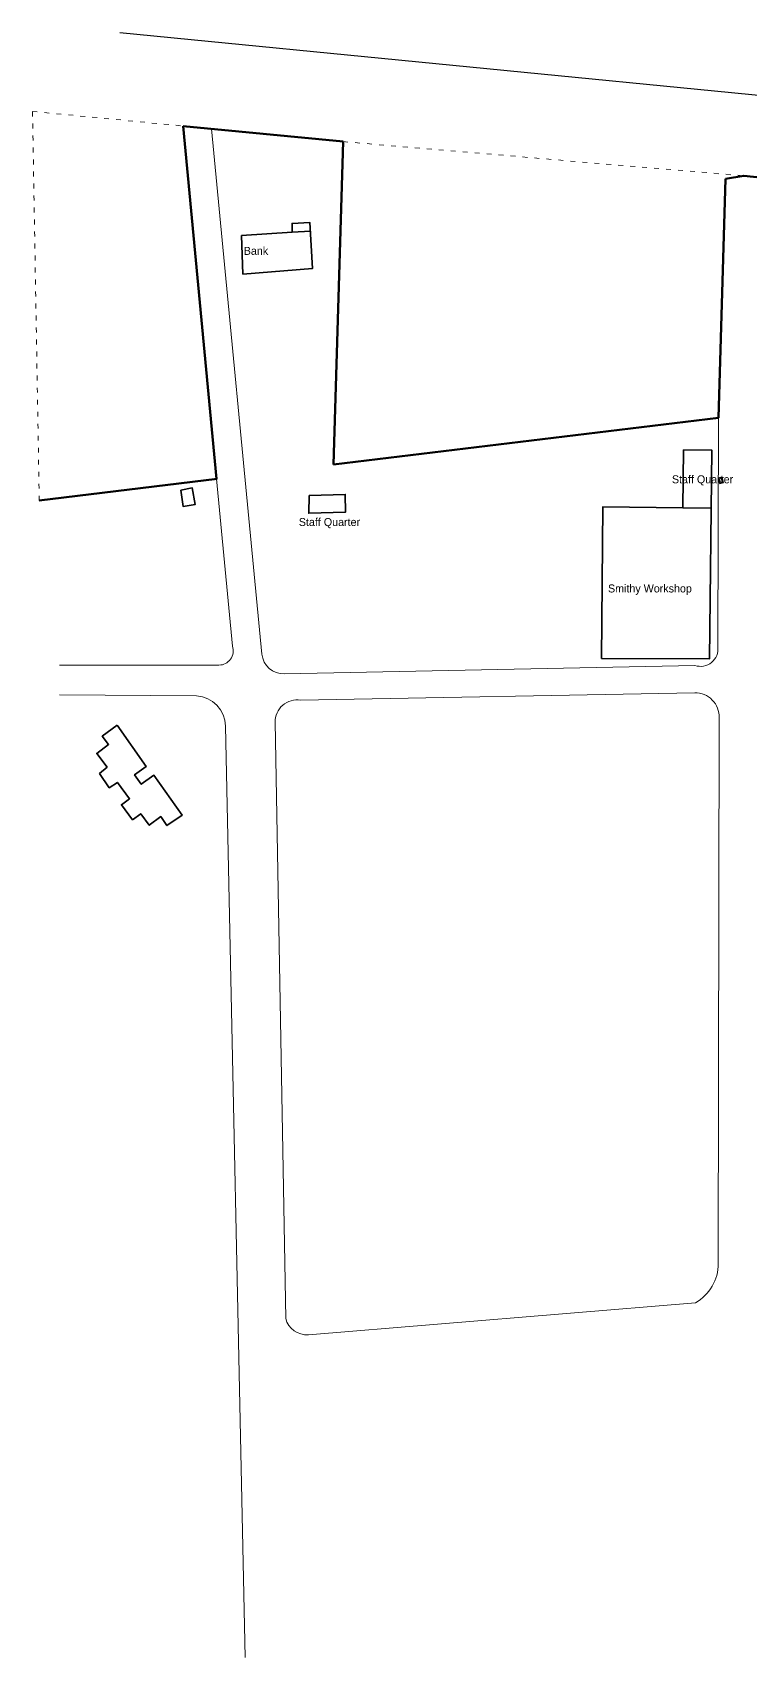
# Model space of a CAD drawing. Header units: millimetres. Extents: x -47 to 2833, y -462 to 688.
# Drawn here: x 1593.1 to 1772.5, y -462.1 to -56 of the extents above; entities that cross this region are included whole.
import ezdxf

# ---------------------------------------------------------------- set-up
doc = ezdxf.new("R2010")
doc.units = ezdxf.units.MM
doc.header["$LTSCALE"] = 0.1
doc.header["$MEASUREMENT"] = 0
doc.linetypes.add('ACAD_ISO03W100', pattern=[30, 12, -18])
doc.layers.add('BOUNDRY', color=140, linetype='Continuous', lineweight=18)
doc.layers.add('BUILT UP', color=1, linetype='Continuous', lineweight=35)
for name, color, linetype in [('H1', 254, 'Continuous'), ('TREE', 92, 'Continuous'), ('TXT', 7, 'Continuous')]:
    doc.layers.add(name, color=color, linetype=linetype)
doc.styles.get("Standard").update_dxf_attribs({"font": 'GOTHIC.TTF'})

msp = doc.modelspace()

# ---------------------------------------------------------------- linework, layer by layer
at = {"layer": 'BOUNDRY', "color": 140, "lineweight": 60}
for p, q in [((1639.0924, -167.49576), (1630.73692, -79.3288)), ((1668.26906, -163.89242), (1670.72005, -83.21967)), ((1766.2918, -92.52002), (1764.54387, -152.25277)), ((1764.54387, -152.25277), (1668.26906, -163.89242)), ((1639.23627, -167.47817), (1594.77581, -172.91403))]:
    msp.add_line(p, q, dxfattribs=at)
at = {"layer": 'BOUNDRY', "color": 140, "linetype": 'ACAD_ISO03W100', "lineweight": 9}
msp.add_line((1670.72005, -83.21967), (1770.80768, -91.76624), dxfattribs=at)
at = {"layer": 'BOUNDRY', "color": 140}
for p, q in [((1643.05814, -209.34228), (1639.0924, -167.49576)), ((1599.84109, -214.05832), (1639.68906, -214.05864)), ((1634.08263, -221.74938), (1599.8278, -221.48769)), ((1646.23986, -462.09253), (1641.29366, -229.28086))]:
    msp.add_line(p, q, dxfattribs=at)
at = {"layer": 'BOUNDRY', "color": 140, "linetype": 'ACAD_ISO03W100', "lineweight": 9}
msp.add_lwpolyline([(1594.77581, -172.91403), (1593.08273, -75.66457), (1630.73692, -79.3288)], dxfattribs=at)
at = {"layer": 'BOUNDRY', "color": 140, "lineweight": 60}
for points in [[(1630.73692, -79.3288), (1670.72005, -83.21967)], [(1766.2918, -92.52002), (1770.80768, -91.76624), (2003.58682, -115.96754)]]:
    msp.add_lwpolyline(points, dxfattribs=at)
at = {"layer": 'BOUNDRY', "color": 140}
for points in [[(1637.81688, -80.01598), (1650.41088, -211.31546, 0.399486526), (1656.07798, -216.23641), (1758.63617, -214.13455, 0.55977147), (1764.32239, -209.48977), (1764.54387, -152.25277), (1766.2918, -92.52002)], [(1660.09096, -222.81177), (1758.58862, -220.97563, -0.433770865), (1764.65284, -227.2185), (1764.47167, -363.62494, -0.269932949), (1758.75271, -373.41643), (1662.05676, -381.41946, -0.368289508), (1656.36185, -377.32647), (1653.728, -228.36235, -0.465393063), (1660.09096, -222.81177, -0.34863552)]]:
    msp.add_lwpolyline(points, format="xyb", dxfattribs=at)
for centre, radius, start, end in [((1639.68909, -210.49715), 3.5615, 269.9995329, 18.9210296), ((1633.58399, -229.44466), 7.71141, 1.2170944, 86.2924945)]:
    msp.add_arc(centre, radius, start, end, dxfattribs=at)
at = {"layer": 'BUILT UP', "color": 1}
msp.add_line((1657.94309, -105.82027), (1662.54677, -105.62756), dxfattribs=at)
for points in [[(1645.33071, -106.7072), (1657.94309, -105.82027), (1657.94309, -103.65268), (1662.42192, -103.44863), (1663.07997, -114.93334), (1645.67584, -116.3184), (1645.33071, -106.7072)], [(1735.23735, -212.42107), (1735.59698, -174.52343), (1755.63401, -174.71357), (1755.77091, -160.28747), (1762.87516, -160.36623), (1762.28407, -212.48108), (1735.23735, -212.42107)], [(1630.11251, -170.31105), (1633.01558, -169.79314), (1633.74792, -173.89821), (1630.71225, -174.38008), (1630.11251, -170.31105)], [(1662.22983, -171.70317), (1671.24992, -171.38414), (1671.30206, -175.84221), (1662.11421, -176.09863), (1662.22983, -171.70317)], [(1755.63401, -174.71357), (1762.71152, -174.79384)], [(1614.21706, -229.09099), (1621.52849, -239.37012), (1618.57944, -241.46775), (1620.26303, -243.8347), (1623.43642, -241.57751), (1630.52011, -251.53646), (1626.67172, -254.18541), (1625.1218, -251.93369), (1622.2435, -254.07074), (1620.13148, -251.22614), (1618.11102, -252.72626), (1615.31078, -248.95472), (1617.34884, -247.44153), (1614.31939, -243.36129), (1612.28085, -244.71054), (1609.85648, -241.18786), (1611.7386, -239.52852), (1609.13344, -236.14764), (1612.0814, -233.87608), (1610.49958, -231.83719), (1614.21706, -229.09099)]]:
    msp.add_lwpolyline(points, dxfattribs=at)
at = {"layer": 'H1'}
for p, q in [((1765.45773, -167.08047), (1764.4257, -167.32235)), ((1764.4257, -167.32235), (1764.73603, -168.64647)), ((1765.28628, -167.35689), (1764.70211, -167.4938)), ((1764.70211, -167.4938), (1764.90748, -168.37005)), ((1764.73603, -168.64647), (1765.76806, -168.40459)), ((1764.90748, -168.37005), (1765.49165, -168.23314)), ((1765.49165, -168.23314), (1765.28628, -167.35689)), ((1765.76806, -168.40459), (1765.45773, -167.08047))]:
    msp.add_line(p, q, dxfattribs=at)
at = {"layer": 'TREE', "color": 1}
msp.add_line((1614.90777, -55.95016), (2019.60768, -95.73123), dxfattribs=at)

# ---------------------------------------------------------------- texts
at = {"layer": 'TXT'}
for s, p in [('Bank', (1645.8777, -111.52038)), ('Staff Quarter', (1752.88044, -168.6215)), ('Staff Quarter', (1659.64148, -179.3009)), ('Smithy Workshop', (1736.9065, -195.90321))]:
    msp.add_text(s, height=2, dxfattribs=at).set_placement(p)

doc.saveas('drawing.dxf')
